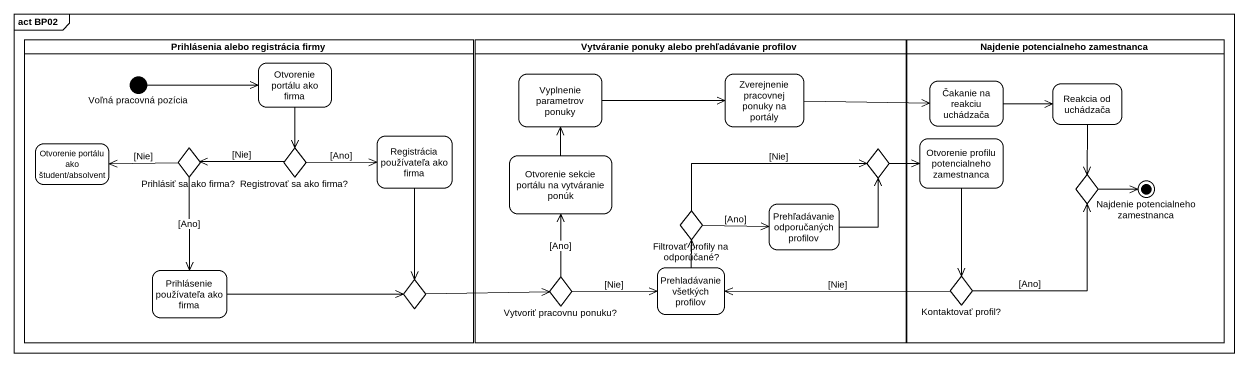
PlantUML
@startuml
mainframe act BP02
hide empty description
state "Prihlásenia alebo registrácia firmy" as Prihlásenia_alebo <<partition>> {
  state "Otvorenie portálu ako firma" as Otvorenie_portálu_ako_firma
  state "Voľná pracovná pozícia" as Voľná_pracovná_pozícia <<start>>
  state "Registrácia používateľa ako firma" as Registrácia_používateľa_ako
  state "Otvorenie portálu ako študent/absolvent" as Otvorenie_portálu_ako
  state "Prihlásiť sa ako firma?" as Prihlásiť_sa_ako_firma <<choice>>
  state "Registrovať sa ako firma?" as Registrovať_sa_ako_firma <<choice>>
  state "Prihlásenie používateľa ako firma" as Prihlásenie_používateľa_ako
  state choice3 <<choice>>
}
state "Vytváranie ponuky alebo prehľadávanie profilov" as Vytváranie_ponuky_alebo <<partition>> {
  state "Vyplnenie parametrov ponuky" as Vyplnenie_parametrov_ponuky
  state "Zverejnenie pracovnej ponuky na portály" as Zverejnenie_pracovnej
  state "Otvorenie sekcie portálu na vytváranie ponúk" as Otvorenie_sekcie_portálu_na
  state choice1 <<choice>>
  state "Filtrovať profily na odporúčané?" as Filtrovať_profily_na <<choice>>
  state "Prehľadávanie odporučaných profilov" as Prehľadávanie_odporučaných
  state "Vytvoriť pracovnu ponuku?" as Vytvoriť_pracovnu_ponuku <<choice>>
  state "Prehladávanie všetkých profilov" as Prehladávanie_všetkých
}
state "Najdenie potencialneho zamestnanca" as Najdenie_potencialneho <<partition>> {
  state "Čakanie na reakciu uchádzača" as Čakanie_na_reakciu_uchádzača
  state "Reakcia od uchádzača" as Reakcia_od_uchádzača
  state "Otvorenie profilu potencialneho zamestnanca" as Otvorenie_profilu
  state choice2 <<choice>>
  state "Najdenie potencialneho zamestnanca" as Najdenie_potencialneho_2 <<end>>
  state "Kontaktovať profil?" as Kontaktovať_profil <<choice>>
}
Otvorenie_portálu_ako_firma --> Registrovať_sa_ako_firma
Voľná_pracovná_pozícia -right-> Otvorenie_portálu_ako_firma
Vyplnenie_parametrov_ponuky -right-> Zverejnenie_pracovnej
Zverejnenie_pracovnej -right-> Čakanie_na_reakciu_uchádzača
Čakanie_na_reakciu_uchádzača -right-> Reakcia_od_uchádzača
Reakcia_od_uchádzača --> choice2
Registrácia_používateľa_ako --> choice3
Otvorenie_profilu --> Kontaktovať_profil
Prihlásiť_sa_ako_firma -left-> Otvorenie_portálu_ako : [Nie]
Prihlásiť_sa_ako_firma --> Prihlásenie_používateľa_ako : [Ano]
Registrovať_sa_ako_firma -right-> Registrácia_používateľa_ako : [Ano]
Registrovať_sa_ako_firma -left-> Prihlásiť_sa_ako_firma : [Nie]
Otvorenie_sekcie_portálu_na -up-> Vyplnenie_parametrov_ponuky
choice1 -right-> Otvorenie_profilu
choice2 -right-> Najdenie_potencialneho_2
Filtrovať_profily_na -right-> choice1 : [Nie]
Filtrovať_profily_na -right-> Prehľadávanie_odporučaných : [Ano]
Prehľadávanie_odporučaných -up-> choice1
Prihlásenie_používateľa_ako -right-> choice3
choice3 -right-> Vytvoriť_pracovnu_ponuku
Vytvoriť_pracovnu_ponuku -up-> Otvorenie_sekcie_portálu_na : [Ano]
Vytvoriť_pracovnu_ponuku -right-> Prehladávanie_všetkých : [Nie]
Prehladávanie_všetkých -up-> Filtrovať_profily_na
Kontaktovať_profil -up-> choice2 : [Ano]
Kontaktovať_profil -left-> Prehladávanie_všetkých : [Nie]
@enduml
